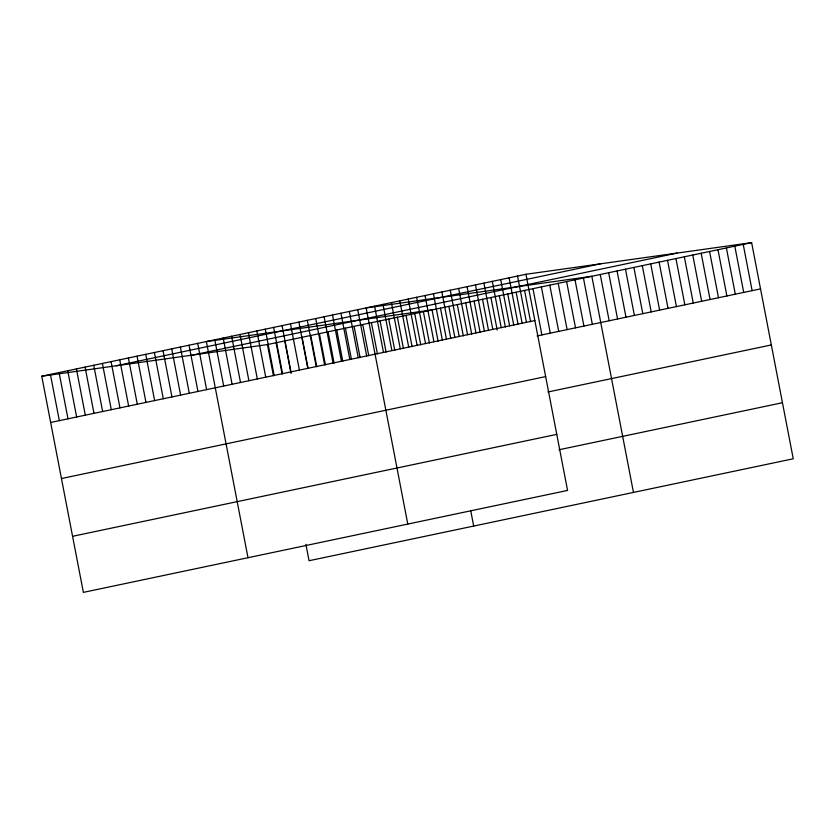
<?xml version="1.0" encoding="UTF-8"?>
<svg xmlns="http://www.w3.org/2000/svg" width="835" height="835" viewBox="0 0 835 835"><rect width="100%" height="100%" fill="white"/><g stroke="black" fill="none" stroke-linecap="round" stroke-linejoin="round"><path stroke-width="1.25" d="M525.946 274.277L567.57 490.427L83.375 592.37L41.75 376.22L525.946 274.277L751.625 242.63L793.25 458.78L309.054 560.723L305.913 544.368M116.222 365.772L600.417 263.839M192.958 355.011L677.154 253.078M41.75 376.22L267.43 344.573L751.625 242.63M50.653 422.468L534.849 320.536M537.072 335.931L760.528 288.889M61.456 478.538L545.652 376.595M547.875 392.001L771.331 344.949M72.582 536.3L556.768 434.367M559.001 449.762L782.458 402.72M743.213 244.404L752.126 290.653M734.81 246.168L743.714 292.427M726.398 247.943L735.301 294.202M717.985 249.717L726.899 295.966M709.583 251.481L718.486 297.74M701.17 253.255L710.074 299.514M692.758 255.03L701.661 301.278M684.345 256.794L693.259 303.053M675.943 258.568L684.846 304.817M667.53 260.343L676.433 306.591M659.118 262.106L668.031 308.365M650.705 263.881L659.619 310.129M642.303 265.645L651.206 311.904M633.89 267.419L642.793 313.678M625.478 269.194L634.391 315.442M617.075 270.958L625.979 317.216M608.663 272.732L617.566 318.98M600.25 274.506L609.164 320.755M633.462 492.42L591.838 276.27L366.158 307.917L407.783 524.067M583.435 278.045L592.339 324.293M575.023 279.819L583.926 326.067M566.61 281.583L575.524 327.842M558.208 283.357L567.111 329.606M549.795 285.121L558.698 331.38M541.383 286.896L550.296 333.155M532.97 288.67L541.884 334.918M524.568 290.434L530.58 321.694M517.533 276.051L526.436 322.3M516.155 292.208L522.178 323.458M509.12 277.815L518.034 324.074M507.743 293.983L513.765 325.233M500.718 279.589L509.621 325.848M499.34 295.747L505.352 326.996M492.306 281.364L501.209 327.612M490.928 297.521L497.19 330.023M483.893 283.128L492.807 329.387M482.515 299.285L488.538 330.545M475.48 284.902L484.394 331.151M474.103 301.059L480.125 332.309M467.078 286.676L475.981 332.925M465.7 302.834L471.712 334.083M458.665 288.44L467.569 334.699M457.288 304.598L463.31 335.858M450.253 290.215L459.166 336.463M448.875 306.372L454.898 337.622M441.851 291.979L450.754 338.238M440.473 308.146L446.485 339.396M433.438 293.753L442.341 340.012M438.072 341.171L432.06 309.91L206.381 341.557L247.995 557.707M470.763 510.874L473.685 526.06M425.025 295.527L433.939 341.776M423.397 311.737L429.409 342.987M416.613 297.291L425.526 343.55M414.734 313.563L420.746 344.813M408.211 299.066L417.114 345.325M406.06 315.39L412.083 346.64M399.798 300.84L408.701 347.089M397.397 317.206L403.42 348.466M391.385 302.604L400.299 348.863M388.734 319.033L394.757 350.283M382.983 304.378L391.886 350.627M380.071 320.859L386.094 352.109M374.571 306.153L383.474 352.401M371.408 322.686L377.43 353.936M362.745 324.502L368.757 355.762M357.745 309.691L366.659 355.94M354.082 326.328L360.094 357.578M349.343 311.455L358.246 357.714M345.419 328.155L351.431 359.405M340.93 313.229L349.834 359.488M336.745 329.982L342.767 361.231M332.518 315.004L341.431 361.252M328.082 331.808L334.104 363.058M324.116 316.768L333.019 363.027M319.419 333.624L325.441 364.885M315.703 318.542L324.606 364.791M310.756 335.451L316.778 366.701M307.29 320.316L316.194 366.565M302.093 337.277L308.105 368.527M298.878 322.08L307.791 368.339M290.476 323.855L299.441 370.354M282.063 325.619L290.966 371.878M284.766 340.92L291.018 373.422M273.65 327.393L282.564 373.652M276.093 342.747L282.115 373.996M265.248 329.167L274.151 375.416M267.43 344.573L273.452 375.823M256.836 330.931L265.739 377.19M248.423 332.706L257.326 378.965M240.01 334.48L248.924 380.729M231.608 336.244L240.511 382.503M223.195 338.018L232.099 384.267M214.783 339.793L223.696 386.041M197.707 343.383L206.621 389.632M189.044 345.21L197.958 391.458M180.381 347.026L189.284 393.285M171.718 348.853L180.621 395.112M163.055 350.679L171.958 396.938M154.391 352.506L163.295 398.754M145.728 354.332L154.632 400.581M137.055 356.148L145.968 402.407M128.392 357.975L137.305 404.234M119.729 359.802L128.642 406.05M111.065 361.628L119.969 407.877M102.402 363.444L111.305 409.703M93.739 365.271L102.642 411.53M85.076 367.097L93.979 413.346M76.413 368.924L85.316 415.172M67.739 370.75L76.653 416.999M59.076 372.567L67.99 418.826M50.413 374.393L59.327 420.652"/></g></svg>
